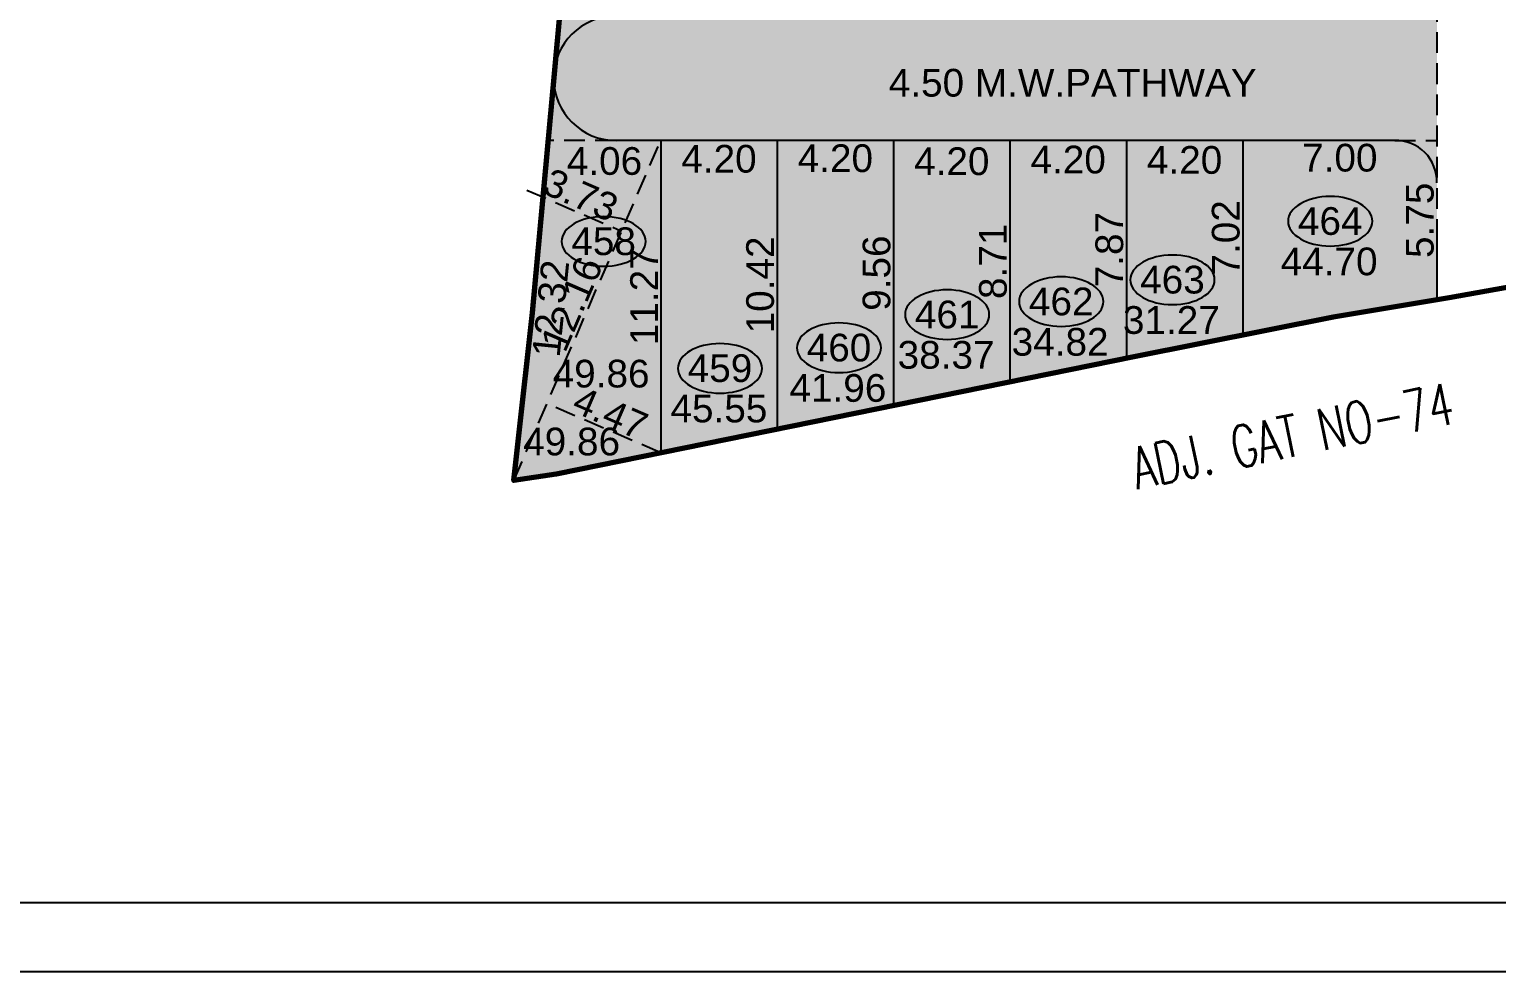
# Model space of a CAD drawing. Header units: millimetres. Extents: x 9625 to 10808, y -1607 to -1252.
# Drawn here: x 10644.9 to 10697.8, y -1603.1 to -1569.1 of the extents above; entities that cross this region are included whole.
import ezdxf

# ---------------------------------------------------------------- set-up
doc = ezdxf.new("R2010")
doc.units = ezdxf.units.MM
doc.header["$LTSCALE"] = 3
doc.header["$MEASUREMENT"] = 0
doc.header["$PDMODE"] = 35
doc.header["$PDSIZE"] = 1
doc.linetypes.add('HIDDEN', pattern=[0.375, 0.25, -0.125])
doc.layers.get('Defpoints').update_dxf_attribs({"linetype": 'HIDDEN'})
for name, color, linetype in [('DIM', 8, 'HIDDEN'), ('DIM1', 8, 'Continuous'), ('NAME', 7, 'Continuous'), ('PLOT TEXT', 3, 'Continuous'), ('WALL', 6, 'Continuous')]:
    doc.layers.add(name, color=color, linetype=linetype)
doc.styles.add('ARIAL', font='arial.ttf')
doc.styles.add('ROMANS', font='romans__.ttf', dxfattribs={"width": 0.75})
doc.styles.get("Standard").update_dxf_attribs({"font": 'arial.ttf'})
doc.dimstyles.new('ISO-25', dxfattribs={"dimtxt": 1, "dimasz": 1, "dimexe": 0, "dimexo": 0, "dimgap": 0.1, "dimtad": 1, "dimzin": 0, "dimdsep": 46, "dimtxsty": 'Standard', "dimblk": 'NONE', "dimcen": 2.5, "dimse1": 1, "dimse2": 1, "dimclrd": 256, "dimclre": 256, "dimclrt": 3, "dimadec": 0, "dimazin": 0, "dimtfac": 1, "dimtmove": 0, "dimatfit": 3, "dimfxl": 1, "dimarcsym": 0})
doc.dimstyles.get("Standard").update_dxf_attribs({"dimtxt": 1, "dimasz": 0, "dimexe": 0, "dimexo": 0, "dimgap": 0.1, "dimtad": 1, "dimzin": 0, "dimdsep": 46, "dimtxsty": 'Standard', "dimcen": 0, "dimse1": 1, "dimse2": 1, "dimsd1": 1, "dimsd2": 1, "dimclrd": 256, "dimclre": 256, "dimclrt": 3, "dimadec": 0, "dimazin": 0, "dimtfac": 1, "dimtix": 1, "dimtofl": 0, "dimtmove": 2, "dimatfit": 3, "dimfxl": 1, "dimtolj": 1, "dimtzin": 0, "dimlwd": -1, "dimlwe": -1, "dimarcsym": 0})

# ---------------------------------------------------------------- blocks, each defined once
blk = doc.blocks.new('*D1744')
at = {"layer": 'Defpoints', "color": 0}
for p in [(10663.57, -1573.101), (10666.992, -1574.58), (10666.22, -1576.365)]:
    blk.add_point(p, dxfattribs=at)
at = {"layer": 'DIM', "lineweight": -2}
blk.add_line((10662.799, -1574.885), (10666.22, -1576.365), dxfattribs=at)
at = {"layer": 'DIM', "color": 3, "insert": (10664.752, -1575.064), "char_height": 1, "attachment_point": 5, "rotation": 336.6152}
blk.add_mtext('3.73', dxfattribs=at)
blk = doc.blocks.new('_None')
blk = doc.blocks.new('*D1743')
at = {"layer": 'Defpoints', "color": 0}
for p in [(10663.527, -1582.593), (10663.527, -1582.593), (10667.631, -1584.368)]:
    blk.add_point(p, dxfattribs=at)
at = {"layer": 'DIM', "lineweight": -2}
blk.add_line((10667.631, -1584.368), (10663.527, -1582.593), dxfattribs=at)
at = {"layer": 'DIM', "color": 3, "insert": (10665.817, -1582.93), "char_height": 1, "attachment_point": 5, "rotation": 336.6152}
blk.add_mtext('4.47', dxfattribs=at)
blk = doc.blocks.new('*D1742')
at = {"layer": 'Defpoints', "color": 0}
for p in [(10667.631, -1573.101), (10667.631, -1573.101), (10662.329, -1585.363)]:
    blk.add_point(p, dxfattribs=at)
at = {"layer": 'DIM', "lineweight": -2}
blk.add_line((10662.329, -1585.363), (10667.631, -1573.101), dxfattribs=at)
at = {"layer": 'DIM', "color": 3, "insert": (10664.42, -1578.99), "char_height": 1, "attachment_point": 5, "rotation": 66.6152}
blk.add_mtext('12.16', dxfattribs=at)
blk = doc.blocks.new('*D1601')
at = {"layer": 'Defpoints', "color": 0}
for p in [(10680.494, -1571.633), (10684.494, -1571.633), (10684.494, -1571.633)]:
    blk.add_point(p, dxfattribs=at)
at = {"layer": 'DIM1', "color": 3, "insert": (10682.494, -1571.022), "char_height": 1, "attachment_point": 5}
blk.add_mtext('\\A1;4.50 M.W.PATHWAY', dxfattribs=at)
blk = doc.blocks.new('*D1509')
at = {"layer": 'Defpoints', "color": 0}
for p in [(10663.57, -1573.101), (10663.57, -1573.101), (10662.329, -1585.363)]:
    blk.add_point(p, dxfattribs=at)
at = {"layer": 'DIM1', "color": 3, "insert": (10663.665, -1579.16), "char_height": 1, "attachment_point": 5, "rotation": 84.2187}
blk.add_mtext('\\A1;12.32', dxfattribs=at)
blk = doc.blocks.new('*D1338')
at = {"layer": 'Defpoints', "color": 0}
for p in [(10667.631, -1573.101), (10667.631, -1584.368), (10667.631, -1584.368)]:
    blk.add_point(p, dxfattribs=at)
at = {"layer": 'DIM1', "color": 3, "insert": (10667.029, -1578.734), "char_height": 1, "attachment_point": 5, "rotation": 90}
blk.add_mtext('\\A1;11.27', dxfattribs=at)
blk = doc.blocks.new('*D1337')
at = {"layer": 'Defpoints', "color": 0}
for p in [(10671.831, -1573.101), (10671.831, -1583.516), (10671.831, -1583.516)]:
    blk.add_point(p, dxfattribs=at)
at = {"layer": 'DIM1', "color": 3, "insert": (10671.221, -1578.308), "char_height": 1, "attachment_point": 5, "rotation": 90}
blk.add_mtext('\\A1;10.42', dxfattribs=at)
blk = doc.blocks.new('*D1336')
at = {"layer": 'Defpoints', "color": 0}
for p in [(10676.031, -1573.101), (10676.031, -1582.664), (10676.031, -1582.664)]:
    blk.add_point(p, dxfattribs=at)
at = {"layer": 'DIM1', "color": 3, "insert": (10675.421, -1577.883), "char_height": 1, "attachment_point": 5, "rotation": 90}
blk.add_mtext('\\A1;9.56', dxfattribs=at)
blk = doc.blocks.new('*D1335')
at = {"layer": 'Defpoints', "color": 0}
for p in [(10680.231, -1573.101), (10680.231, -1581.813), (10680.231, -1581.813)]:
    blk.add_point(p, dxfattribs=at)
at = {"layer": 'DIM1', "color": 3, "insert": (10679.621, -1577.457), "char_height": 1, "attachment_point": 5, "rotation": 90}
blk.add_mtext('\\A1;8.71', dxfattribs=at)
blk = doc.blocks.new('*D1334')
at = {"layer": 'Defpoints', "color": 0}
for p in [(10684.431, -1573.101), (10684.431, -1580.967), (10684.431, -1580.967)]:
    blk.add_point(p, dxfattribs=at)
at = {"layer": 'DIM1', "color": 3, "insert": (10683.821, -1577.034), "char_height": 1, "attachment_point": 5, "rotation": 90}
blk.add_mtext('\\A1;7.87', dxfattribs=at)
blk = doc.blocks.new('*D1333')
at = {"layer": 'Defpoints', "color": 0}
for p in [(10688.631, -1573.101), (10688.631, -1580.12), (10688.631, -1580.12)]:
    blk.add_point(p, dxfattribs=at)
at = {"layer": 'DIM1', "color": 3, "insert": (10688.021, -1576.61), "char_height": 1, "attachment_point": 5, "rotation": 90}
blk.add_mtext('\\A1;7.02', dxfattribs=at)
blk = doc.blocks.new('*D1332')
at = {"layer": 'Defpoints', "color": 0}
for p in [(10695.631, -1573.101), (10695.631, -1578.853), (10695.631, -1578.853)]:
    blk.add_point(p, dxfattribs=at)
at = {"layer": 'DIM1', "color": 3, "insert": (10695.023, -1575.977), "char_height": 1, "attachment_point": 5, "rotation": 90}
blk.add_mtext('\\A1;5.75', dxfattribs=at)
blk = doc.blocks.new('*D1331')
at = {"layer": 'Defpoints', "color": 0}
for p in [(10663.57, -1573.101), (10667.631, -1573.101), (10667.631, -1573.101)]:
    blk.add_point(p, dxfattribs=at)
at = {"layer": 'DIM1', "color": 3, "insert": (10665.601, -1573.844), "char_height": 1, "attachment_point": 5}
blk.add_mtext('\\A1;4.06', dxfattribs=at)
blk = doc.blocks.new('*D1330')
at = {"layer": 'Defpoints', "color": 0}
for p in [(10667.631, -1573.101), (10671.831, -1573.101), (10671.831, -1573.101)]:
    blk.add_point(p, dxfattribs=at)
at = {"layer": 'DIM1', "color": 3, "insert": (10669.731, -1573.764), "char_height": 1, "attachment_point": 5}
blk.add_mtext('\\A1;4.20', dxfattribs=at)
blk = doc.blocks.new('*D1329')
at = {"layer": 'Defpoints', "color": 0}
for p in [(10671.831, -1573.101), (10676.031, -1573.101), (10676.031, -1573.101)]:
    blk.add_point(p, dxfattribs=at)
at = {"layer": 'DIM1', "color": 3, "insert": (10673.931, -1573.744), "char_height": 1, "attachment_point": 5}
blk.add_mtext('\\A1;4.20', dxfattribs=at)
blk = doc.blocks.new('*D1328')
at = {"layer": 'Defpoints', "color": 0}
for p in [(10676.031, -1573.101), (10680.231, -1573.101), (10680.231, -1573.101)]:
    blk.add_point(p, dxfattribs=at)
at = {"layer": 'DIM1', "color": 3, "insert": (10678.131, -1573.853), "char_height": 1, "attachment_point": 5}
blk.add_mtext('\\A1;4.20', dxfattribs=at)
blk = doc.blocks.new('*D1327')
at = {"layer": 'Defpoints', "color": 0}
for p in [(10680.231, -1573.101), (10684.431, -1573.101), (10684.431, -1573.101)]:
    blk.add_point(p, dxfattribs=at)
at = {"layer": 'DIM1', "color": 3, "insert": (10682.331, -1573.793), "char_height": 1, "attachment_point": 5}
blk.add_mtext('\\A1;4.20', dxfattribs=at)
blk = doc.blocks.new('*D1326')
at = {"layer": 'Defpoints', "color": 0}
for p in [(10684.431, -1573.101), (10688.631, -1573.101), (10688.631, -1573.101)]:
    blk.add_point(p, dxfattribs=at)
at = {"layer": 'DIM1', "color": 3, "insert": (10686.531, -1573.806), "char_height": 1, "attachment_point": 5}
blk.add_mtext('\\A1;4.20', dxfattribs=at)
blk = doc.blocks.new('*D1325')
at = {"layer": 'Defpoints', "color": 0}
for p in [(10688.631, -1573.101), (10695.631, -1573.101), (10695.631, -1573.101)]:
    blk.add_point(p, dxfattribs=at)
at = {"layer": 'DIM1', "color": 3, "insert": (10692.131, -1573.725), "char_height": 1, "attachment_point": 5}
blk.add_mtext('\\A1;7.00', dxfattribs=at)

msp = doc.modelspace()

# ---------------------------------------------------------------- hatches: boundary and pattern name
at = {"layer": 'DIM', "ltscale": 0.05}
h = msp.add_hatch(dxfattribs=at)
h.set_pattern_fill('DOTS', color=252, scale=10)
h.set_pattern_definition([(0, (2008.3693, -194.03515), (0.3125, 0.625), [0, -0.625])])
h.paths.add_polyline_path([(10675.5189, -1425.1876), (10695.6314, -1425.1876), (10695.6314, -1578.8529), (10691.8948, -1579.4662), (10680.6314, -1581.7318), (10663.8552, -1585.1336), (10662.329, -1585.363), (10662.4854, -1583.9541), (10663.0006, -1579.3129), (10663.7916, -1570.6908), (10665.9407, -1547.2548), (10665.9407, -1547.2548), (10667.1363, -1534.2711), (10669.1114, -1512.7212), (10671.3007, -1487.8493), (10672.2539, -1477.5943), (10673.8276, -1460.5477), (10675.5189, -1446.5337)])

# ---------------------------------------------------------------- linework, layer by layer
at = {"layer": 'DIM'}
msp.add_line((10666.0185, -1573.1009), (10663.5705, -1573.1009), dxfattribs=at)
at = {"layer": 'DIM', "color": 6}
msp.add_line((10694.1114, -1573.1009), (10695.6314, -1573.1009), dxfattribs=at)
at = {"layer": 'DIM'}
msp.add_lwpolyline([(10675.5189, -1425.1876), (10695.6314, -1425.1876), (10695.6314, -1578.8529), (10691.8948, -1579.4662), (10680.6314, -1581.7318), (10663.8552, -1585.1336), (10662.329, -1585.363), (10662.4854, -1583.9541), (10663.0006, -1579.3129), (10663.7916, -1570.6908), (10665.9407, -1547.2548), (10665.9407, -1547.2548), (10667.1363, -1534.2711), (10669.1114, -1512.7212), (10671.3007, -1487.8493), (10672.2539, -1477.5943), (10673.8276, -1460.5477), (10675.5189, -1446.5337)], close=True, dxfattribs=at)
at = {"layer": 'PLOT TEXT', "extrusion": (0, 0, -1)}
for centre in [(10691.7847, -1576.0103), (10665.5697, -1576.7395), (10686.0931, -1578.1244), (10682.0787, -1578.9111), (10677.965, -1579.3801), (10674.0612, -1580.575), (10669.7685, -1581.3173)]:
    msp.add_ellipse(centre, major_axis=(1.5203, 0), ratio=0.5882805, dxfattribs=at)
at = {"layer": 'WALL', "lineweight": 25}
for p, q in [((10694.2075, -1573.1009), (10666.0185, -1573.1009)), ((10667.6314, -1573.1009), (10667.6314, -1584.3679)), ((10671.8314, -1573.1009), (10671.8314, -1583.516)), ((10676.0314, -1573.1009), (10676.0314, -1582.6642)), ((10680.2314, -1573.1009), (10680.2314, -1581.8129)), ((10684.4314, -1573.1009), (10684.4314, -1580.9674)), ((10688.6314, -1573.1009), (10688.6314, -1580.1226)), ((10695.6314, -1576.1009), (10695.6314, -1578.8529))]:
    msp.add_line(p, q, dxfattribs=at)
at = {"layer": 'WALL', "color": 8}
msp.add_lwpolyline([(10100.0905, -1603.0802), (10808.0631, -1603.0802), (10808.0631, -1252.0859), (10100.0905, -1252.0859)], close=True, dxfattribs=at)
at = {"layer": 'WALL'}
msp.add_lwpolyline([(10104.0905, -1600.5802), (10805.5631, -1600.5802), (10805.5631, -1254.5859), (10104.0905, -1254.5859)], close=True, dxfattribs=at)
at = {"layer": 'WALL', "color": 5, "linetype": 'Continuous', "lineweight": 70}
msp.add_lwpolyline([(10700.1217, -1578.0473), (10696.0818, -1578.779), (10691.8948, -1579.4662), (10684.7001, -1580.9071), (10676.1765, -1582.6348), (10663.8552, -1585.1336), (10662.329, -1585.363), (10662.4854, -1583.9541), (10663.0006, -1579.3129), (10663.7916, -1570.6908), (10665.9407, -1547.2548), (10667.1363, -1534.2711), (10669.1114, -1512.7212)], dxfattribs=at)
at = {"layer": 'WALL', "lineweight": 25}
for centre, radius, start, end in [((10666.0185, -1570.8509), 2.25, 90, 270), ((10694.1594, -1574.5729), 1.4727, 358.12944, 91.87056)]:
    msp.add_arc(centre, radius, start, end, dxfattribs=at)

# ---------------------------------------------------------------- texts
at = {"layer": 'NAME', "color": 3, "style": 'ROMANS', "width": 0.7}
msp.add_text('ADJ. GAT NO-74', height=1.5, rotation=1091.68239, dxfattribs=at).set_placement((10684.8057, -1585.6798, -353.1026))
at = {"layer": 'PLOT TEXT', "linetype": 'Continuous', "char_height": 1, "attachment_point": 5, "style": 'ARIAL'}
for s, insert in [('\\A1;464', (10691.7847, -1576.0103)), ('\\A1;458', (10665.5697, -1576.7395)), ('\\A1;44.70', (10691.7453, -1577.4666)), ('\\A1;463', (10686.0931, -1578.1244)), ('\\A1;462', (10682.0787, -1578.9111)), ('\\A1;461', (10677.965, -1579.3801)), ('\\A1;31.27', (10686.0537, -1579.5807)), ('\\A1;460', (10674.0612, -1580.575)), ('\\A1;34.82', (10682.0394, -1580.3674)), ('\\A1;38.37', (10677.9256, -1580.8364)), ('\\A1;49.86', (10665.4784, -1581.5142)), ('\\A1;459', (10669.7685, -1581.3173)), ('\\A1;41.96', (10674.0219, -1582.0312)), ('\\A1;45.55', (10669.7292, -1582.7736)), ('\\A1;49.86', (10664.415, -1583.964))]:
    msp.add_mtext(s, dxfattribs=dict(at, insert=insert))

# ---------------------------------------------------------------- dimensions: what is measured, and where the dimension line sits
at = {"layer": 'DIM'}
dim = msp.add_aligned_dim(p1=(10662.329, -1585.363), p2=(10667.6314, -1573.1009), distance=0, text='12.16', dimstyle='ISO-25', override={"dimtxsty": 'Standard', "dimblk": 'None'}, dxfattribs=at)
dim.commit()
dim.dimension.update_dxf_attribs({"geometry": '*D1742', "text_midpoint": (10664.4198, -1578.9896)})
for p1, p2, distance, picture, middle in [((10663.5705, -1573.1009), (10666.9916, -1574.5803), -1.9442, '*D1744', (10664.7519, -1575.0644)), ((10667.6314, -1584.3679), (10663.5268, -1582.593), -0.0001, '*D1743', (10665.8173, -1582.9296))]:
    dim = msp.add_aligned_dim(p1=p1, p2=p2, distance=distance, dimstyle='ISO-25', override={"dimblk": 'None'}, dxfattribs=at)
    dim.commit()
    dim.dimension.update_dxf_attribs({"geometry": picture, "text_midpoint": middle})
at = {"layer": 'DIM1'}
dim = msp.add_aligned_dim(p1=(10680.4944, -1571.6328), p2=(10684.4944, -1571.6328), distance=0, text='4.50 M.W.PATHWAY', dimstyle='Standard', override={"dimtxsty": 'Standard'}, dxfattribs=at)
dim.commit()
dim.dimension.update_dxf_attribs({"geometry": '*D1601', "text_midpoint": (10682.4944, -1571.0222)})
for base, p1, p2, angle, picture, middle in [((10663.5705, -1573.1009), (10662.329, -1585.363), (10663.5705, -1573.1009), 84.2187, '*D1509', (10663.6646, -1579.1605)), ((10667.6314, -1573.1009), (10663.5705, -1573.1009), (10667.6314, -1573.1009), 0, '*D1331', (10665.6009, -1573.8444)), ((10671.8314, -1573.1009), (10667.6314, -1573.1009), (10671.8314, -1573.1009), 0, '*D1330', (10669.7314, -1573.7638)), ((10676.0314, -1573.1009), (10671.8314, -1573.1009), (10676.0314, -1573.1009), 0, '*D1329', (10673.9314, -1573.7436)), ((10680.2314, -1573.1009), (10676.0314, -1573.1009), (10680.2314, -1573.1009), 0, '*D1328', (10678.1314, -1573.8533)), ((10684.4314, -1573.1009), (10680.2314, -1573.1009), (10684.4314, -1573.1009), 0, '*D1327', (10682.3314, -1573.7928)), ((10688.6314, -1573.1009), (10684.4314, -1573.1009), (10688.6314, -1573.1009), 0, '*D1326', (10686.5314, -1573.8057)), ((10695.6314, -1573.1009), (10688.6314, -1573.1009), (10695.6314, -1573.1009), 0, '*D1325', (10692.1314, -1573.725))]:
    dim = msp.add_linear_dim(base=base, p1=p1, p2=p2, angle=angle, dimstyle='Standard', dxfattribs=at)
    dim.commit()
    dim.dimension.update_dxf_attribs({"geometry": picture, "text_midpoint": middle, "dimtype": 129})
dim = msp.add_aligned_dim(p1=(10667.6314, -1573.1009), p2=(10667.6314, -1584.3679), distance=0, dimstyle='Standard', override={"dimtxsty": 'Standard', "dimtolj": 1}, dxfattribs=at)
dim.commit()
dim.dimension.update_dxf_attribs({"geometry": '*D1338', "text_midpoint": (10667.0293, -1578.7344)})
for p1, p2, picture, middle in [((10671.8314, -1573.1009), (10671.8314, -1583.516), '*D1337', (10671.2208, -1578.3085)), ((10676.0314, -1573.1009), (10676.0314, -1582.6642), '*D1336', (10675.4208, -1577.8826)), ((10680.2314, -1573.1009), (10680.2314, -1581.8129), '*D1335', (10679.6208, -1577.4569)), ((10684.4314, -1573.1009), (10684.4314, -1580.9674), '*D1334', (10683.8208, -1577.0342)), ((10688.6314, -1573.1009), (10688.6314, -1580.1198), '*D1333', (10688.0208, -1576.6104)), ((10695.6314, -1573.1009), (10695.6314, -1578.8529), '*D1332', (10695.0228, -1575.9769))]:
    dim = msp.add_aligned_dim(p1=p1, p2=p2, distance=0, dimstyle='Standard', dxfattribs=at)
    dim.commit()
    dim.dimension.update_dxf_attribs({"geometry": picture, "text_midpoint": middle})

doc.saveas('drawing.dxf')
